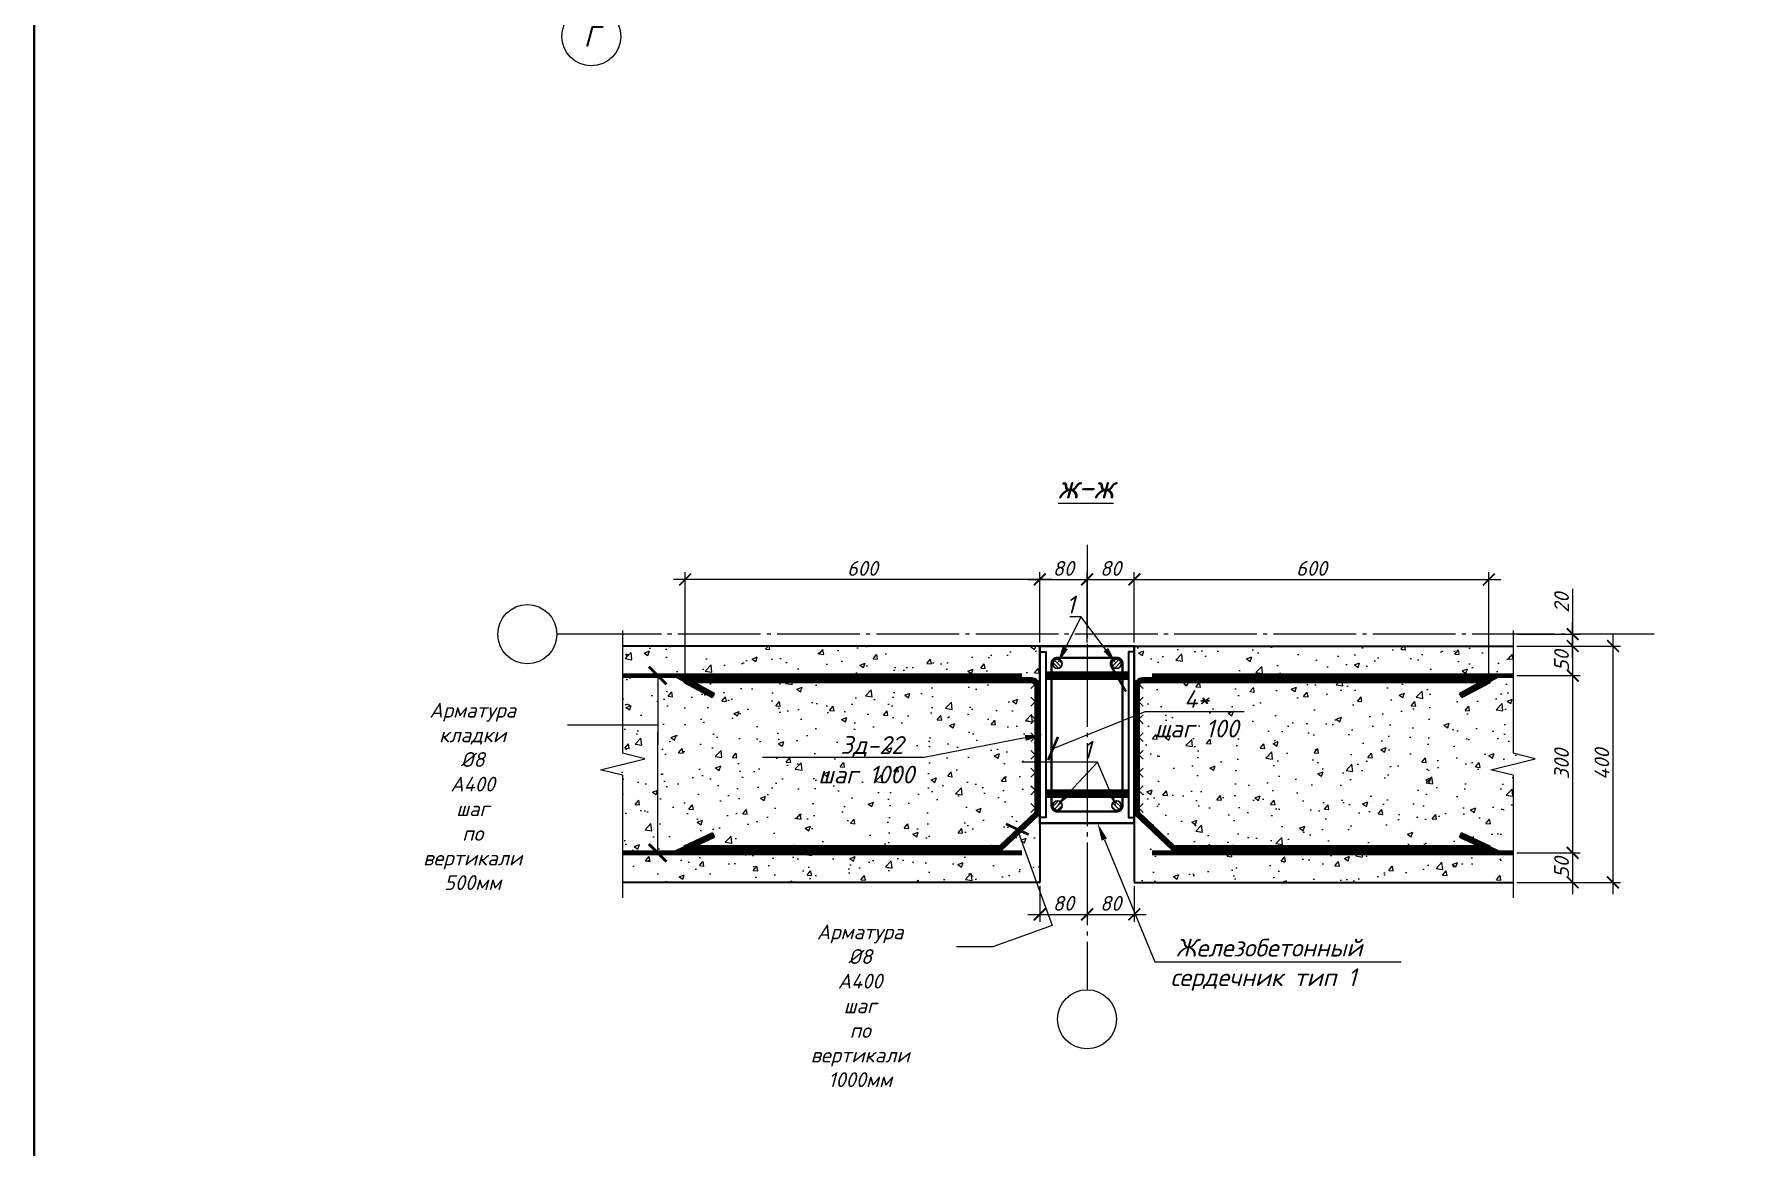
# Model space of a CAD drawing. Header units: millimetres. Extents: x -1807136 to 121189, y 23614 to 410608.
# Drawn here: x 13723 to 16617, y 39311 to 41194 of the extents above; entities that cross this region are included whole.
import ezdxf
from ezdxf import colors
from ezdxf.entities.mleader import LeaderData, LeaderLine
from ezdxf.enums import TextEntityAlignment as Align
from ezdxf.math import Vec2, Vec3

# ---------------------------------------------------------------- set-up
doc = ezdxf.new("R2010")
doc.units = ezdxf.units.MM
doc.header["$PDMODE"] = 3
doc.linetypes.add('GOST2.303 5', pattern=[24, 20, -1.5, 1, -1.5])
doc.layers.get('0').update_dxf_attribs({"lineweight": 5})
doc.layers.get('Defpoints').update_dxf_attribs({"lineweight": 0})
for name, color, linetype, lineweight in [('!!!Металл разрез', 7, 'Continuous', 35), ('#Cварка', 96, 'Continuous', 30), ('#Dimensions', 7, 'Continuous', 9), ('#Арматура', 152, 'Continuous', 30), ('#Бетон разрез', 22, 'Continuous', 40), ('#Выноски', 7, 'Continuous', 15), ('#Газобетон', 152, 'Continuous', 35), ('#Оси', 7, 'Continuous', 9), ('k_ Каркасы', 66, 'Continuous', 0), ('k_ Размеры', 7, 'Continuous', 15)]:
    doc.layers.add(name, color=color, linetype=linetype, lineweight=lineweight)
doc.layers.add('#Hatch', color=7, linetype='Continuous', lineweight=5, true_color=0x525252)
doc.layers.add('#Арматура вид_2', color=7, linetype='Continuous', lineweight=35, true_color=0x616161)
doc.styles.add('GOST 2.304', font='isocpeui.ttf')
doc.styles.add('STEP PR', font='isocpeui.ttf')
doc.dimstyles.new('SPDS', dxfattribs={"dimscale": 10, "dimtxt": 2.5, "dimasz": 2, "dimexe": 1.25, "dimexo": 0.625, "dimtad": 1, "dimdec": 0, "dimrnd": 0.001, "dimtxsty": 'STEP PR', "dimblk": 'ARCHTICK', "dimcen": 2.5, "dimdle": 2, "dimclrd": 256, "dimclre": 256, "dimclrt": 7, "dimadec": 0, "dimazin": 2, "dimtfac": 0.75, "dimtdec": 0, "dimtmove": 1, "dimatfit": 3, "dimfxl": 1, "dimtolj": 1, "dimarcsym": 1})
pattern_1 = [(50, (528.1, 813.37), (91.09233, -7.96954), [9.525, -104.775]), (355, (528.1, 813.37), (-17.62171, 95.52842), [7.62, -83.8203]), (100.45144, (535.69, 812.7), (73.47062, 87.55888), [8.095, -89.04512]), (46.1842, (528.1, 838.77), (135.53952, -21.02116), [14.2875, -157.1625]), (96.63556, (539.4, 837.02), (118.70207, 123.71306), [12.1425, -133.5678]), (351.18415, (528.1, 838.77), (118.70207, 123.71306), [11.43, -125.72987]), (21, (540.8, 832.42), (75.8072, -51.1326), [9.525, -104.775]), (326, (540.8, 832.42), (30.90101, 92.09398), [7.62, -83.82]), (71.45144, (547.12, 828.16), (106.70821, 40.96138), [8.095, -89.04497]), (37.5, (528.1, 813.367), (1.544302, 42.27752), [0, -82.804, 0, -85.09, 0, -84.1375]), (7.5, (528.1, 813.367), (33.40983, 50.090287), [0, -48.514, 0, -80.899, 0, -32.0675]), (327.5, (499.78, 813.367), (67.795298, -2.864372), [0, -31.75, 0, -99.06, 0, -131.445]), (317.5, (487.08, 813.367), (74.06459, 12.713246), [0, -41.275, 0, -65.786, 0, -93.345])]

# ---------------------------------------------------------------- blocks, each defined once
blk = doc.blocks.new('*U99')
at = {"color": 0, "linetype": 'ByBlock', "lineweight": -2}
for p, q in [((6.917, 0), (7.23, 1.25)), ((7.23, 1.25), (7.855, -1.25)), ((6.917, 0), (0, 0)), ((7.855, -1.25), (8.167, 0)), ((15.084, 0), (8.167, 0))]:
    blk.add_line(p, q, dxfattribs=at)
blk = doc.blocks.new('*U87')
at = {"color": 0, "linetype": 'ByBlock', "lineweight": -2}
for p, q in [((6.917, 0), (7.229, 1.25)), ((7.229, 1.25), (7.854, -1.25)), ((6.917, 0), (0, 0)), ((7.854, -1.25), (8.167, 0)), ((15.083, 0), (8.167, 0))]:
    blk.add_line(p, q, dxfattribs=at)
blk = doc.blocks.new('*U28')
at = {"layer": '#Арматура', "lineweight": 0}
h = blk.add_hatch(dxfattribs=at)
h.set_pattern_fill('ANSI31', scale=1.6)
edge = h.paths.add_edge_path()
edge.add_arc((0, 8), 8, 0, 360)
blk.add_circle((0, 8), 8)
blk = doc.blocks.new('*U305')
for p, q in [((-0.5, 0.5), (0.5, -0.5)), ((0.5, 0.5), (-0.5, -0.5)), ((1.5, 0.5), (2.5, -0.5)), ((2.5, 0.5), (1.5, -0.5)), ((3.5, 0.5), (4.5, -0.5)), ((4.5, 0.5), (3.5, -0.5)), ((5.5, 0.5), (6.5, -0.5)), ((6.5, 0.5), (5.5, -0.5)), ((7.5, 0.5), (8.5, -0.5)), ((8.5, 0.5), (7.5, -0.5)), ((9.5, 0.5), (10.5, -0.5)), ((10.5, 0.5), (9.5, -0.5)), ((11.5, 0.5), (12.5, -0.5)), ((12.5, 0.5), (11.5, -0.5)), ((13.5, 0.5), (14.5, -0.5)), ((14.5, 0.5), (13.5, -0.5))]:
    blk.add_line(p, q)
blk = doc.blocks.new('_ArchTick')
at = {"color": 0, "linetype": 'ByBlock', "const_width": 0.15}
blk.add_lwpolyline([(-0.5, -0.5), (0.5, 0.5)], dxfattribs=at)
blk = doc.blocks.new('*D306')
at = {"layer": 'Defpoints', "color": 0, "transparency": 16777216}
for p in [(16225.2, 40158.6), (16225.2, 40108.6), (16326.1, 40108.6)]:
    blk.add_point(p, dxfattribs=at)
at = {"layer": 'k_ Размеры', "lineweight": -2, "transparency": 16777216}
for p, q in [((16231.4, 40158.6), (16338.6, 40158.6)), ((16326.1, 40178.6), (16326.1, 40088.6)), ((16231.4, 40108.6), (16338.6, 40108.6))]:
    blk.add_line(p, q, dxfattribs=at)
at = {"layer": 'k_ Размеры', "lineweight": -2, "transparency": 16777216, "xscale": 20, "yscale": 20, "zscale": 20}
for p, rotation in [((16326.1, 40158.6), 90), ((16326.1, 40108.6), 270)]:
    blk.add_blockref('_ArchTick', p, dxfattribs=dict(at, rotation=rotation))
at = {"layer": 'k_ Размеры', "color": 7, "transparency": 16777216, "insert": (16307.3, 40133.6), "char_height": 25, "attachment_point": 5, "rotation": 90, "style": 'STEP PR'}
blk.add_mtext('\\A1;50', dxfattribs=at)
blk = doc.blocks.new('*D307')
at = {"layer": 'Defpoints', "color": 0, "transparency": 16777216}
for p in [(16225.2, 40108.6), (16225.2, 39808.6), (16326.1, 39808.6)]:
    blk.add_point(p, dxfattribs=at)
at = {"layer": 'k_ Размеры', "lineweight": -2, "transparency": 16777216}
for p, q in [((16326.1, 40128.6), (16326.1, 39788.6)), ((16231.4, 40108.6), (16338.6, 40108.6)), ((16231.4, 39808.6), (16338.6, 39808.6))]:
    blk.add_line(p, q, dxfattribs=at)
at = {"layer": 'k_ Размеры', "lineweight": -2, "transparency": 16777216, "xscale": 20, "yscale": 20, "zscale": 20}
for p, rotation in [((16326.1, 40108.6), 90), ((16326.1, 39808.6), 270)]:
    blk.add_blockref('_ArchTick', p, dxfattribs=dict(at, rotation=rotation))
at = {"layer": 'k_ Размеры', "color": 7, "transparency": 16777216, "insert": (16307.3, 39958.6), "char_height": 25, "attachment_point": 5, "rotation": 90, "style": 'STEP PR'}
blk.add_mtext('\\A1;300', dxfattribs=at)
blk = doc.blocks.new('*D308')
at = {"layer": 'Defpoints', "color": 0, "transparency": 16777216}
for p in [(16225.2, 39808.6), (16225.2, 39758.6), (16326.1, 39758.6)]:
    blk.add_point(p, dxfattribs=at)
at = {"layer": 'k_ Размеры', "lineweight": -2, "transparency": 16777216}
for p, q in [((16231.4, 39808.6), (16338.6, 39808.6)), ((16326.1, 39828.6), (16326.1, 39738.6)), ((16231.4, 39758.6), (16338.6, 39758.6))]:
    blk.add_line(p, q, dxfattribs=at)
at = {"layer": 'k_ Размеры', "lineweight": -2, "transparency": 16777216, "xscale": 20, "yscale": 20, "zscale": 20}
for p, rotation in [((16326.1, 39808.6), 90), ((16326.1, 39758.6), 270)]:
    blk.add_blockref('_ArchTick', p, dxfattribs=dict(at, rotation=rotation))
at = {"layer": 'k_ Размеры', "color": 7, "transparency": 16777216, "insert": (16307.3, 39783.6), "char_height": 25, "attachment_point": 5, "rotation": 90, "style": 'STEP PR'}
blk.add_mtext('\\A1;50', dxfattribs=at)
blk = doc.blocks.new('*D309')
at = {"layer": 'Defpoints', "color": 0, "transparency": 16777216}
for p in [(16225.2, 40158.6), (16225.2, 39758.6), (16394.3, 39758.6)]:
    blk.add_point(p, dxfattribs=at)
at = {"layer": 'k_ Размеры', "lineweight": -2, "transparency": 16777216}
for p, q in [((16231.4, 40158.6), (16406.8, 40158.6)), ((16394.3, 40178.6), (16394.3, 39738.6)), ((16231.4, 39758.6), (16406.8, 39758.6))]:
    blk.add_line(p, q, dxfattribs=at)
at = {"layer": 'k_ Размеры', "lineweight": -2, "transparency": 16777216, "xscale": 20, "yscale": 20, "zscale": 20}
for p, rotation in [((16394.3, 40158.6), 90), ((16394.3, 39758.6), 270)]:
    blk.add_blockref('_ArchTick', p, dxfattribs=dict(at, rotation=rotation))
at = {"layer": 'k_ Размеры', "color": 7, "transparency": 16777216, "insert": (16375.6, 39958.6), "char_height": 25, "attachment_point": 5, "rotation": 90, "style": 'STEP PR'}
blk.add_mtext('\\A1;400', dxfattribs=at)
blk = doc.blocks.new('*D310')
at = {"layer": 'Defpoints', "color": 0, "transparency": 16777216}
for p in [(16184.3, 40271.2), (15584.3, 40158.6), (16184.3, 40100.6)]:
    blk.add_point(p, dxfattribs=at)
at = {"layer": 'k_ Размеры', "lineweight": -2, "transparency": 16777216}
for p, q in [((15564.3, 40271.2), (16204.3, 40271.2)), ((15584.3, 40164.8), (15584.3, 40283.7)), ((16184.3, 40106.8), (16184.3, 40283.7))]:
    blk.add_line(p, q, dxfattribs=at)
at = {"layer": 'k_ Размеры', "lineweight": -2, "transparency": 16777216, "xscale": 20, "yscale": 20, "zscale": 20, "rotation": 180}
blk.add_blockref('_ArchTick', (15584.3, 40271.2), dxfattribs=at)
at = {"layer": 'k_ Размеры', "lineweight": -2, "transparency": 16777216, "xscale": 20, "yscale": 20, "zscale": 20}
blk.add_blockref('_ArchTick', (16184.3, 40271.2), dxfattribs=at)
at = {"layer": 'k_ Размеры', "color": 7, "transparency": 16777216, "insert": (15884.3, 40289.9), "char_height": 25, "attachment_point": 5, "style": 'STEP PR'}
blk.add_mtext('\\A1;600', dxfattribs=at)
blk = doc.blocks.new('*D311')
at = {"layer": 'Defpoints', "color": 0, "transparency": 16777216}
for p in [(14824.3, 40271.2), (15424.3, 40158.6), (14824.3, 40104.6)]:
    blk.add_point(p, dxfattribs=at)
at = {"layer": 'k_ Размеры', "lineweight": -2, "transparency": 16777216}
for p, q in [((15444.3, 40271.2), (14804.3, 40271.2)), ((14824.3, 40110.8), (14824.3, 40283.7)), ((15424.3, 40164.8), (15424.3, 40283.7))]:
    blk.add_line(p, q, dxfattribs=at)
at = {"layer": 'k_ Размеры', "lineweight": -2, "transparency": 16777216, "xscale": 20, "yscale": 20, "zscale": 20, "rotation": 180}
blk.add_blockref('_ArchTick', (14824.3, 40271.2), dxfattribs=at)
at = {"layer": 'k_ Размеры', "lineweight": -2, "transparency": 16777216, "xscale": 20, "yscale": 20, "zscale": 20}
blk.add_blockref('_ArchTick', (15424.3, 40271.2), dxfattribs=at)
at = {"layer": 'k_ Размеры', "color": 7, "transparency": 16777216, "insert": (15124.3, 40289.9), "char_height": 25, "attachment_point": 5, "style": 'STEP PR'}
blk.add_mtext('\\A1;600', dxfattribs=at)
blk = doc.blocks.new('_None')
blk = doc.blocks.new('*D432')
at = {"layer": 'Defpoints', "color": 0, "transparency": 16777216}
for p in [(15424.3, 39758.6), (15504.3, 39758.6), (15504.3, 39704.4)]:
    blk.add_point(p, dxfattribs=at)
at = {"layer": 'k_ Размеры', "lineweight": -2, "transparency": 16777216}
for p, q in [((15424.3, 39752.3), (15424.3, 39691.9)), ((15504.3, 39752.3), (15504.3, 39691.9)), ((15404.3, 39704.4), (15524.3, 39704.4))]:
    blk.add_line(p, q, dxfattribs=at)
at = {"layer": 'k_ Размеры', "lineweight": -2, "transparency": 16777216, "xscale": 20, "yscale": 20, "zscale": 20, "rotation": 180}
blk.add_blockref('_ArchTick', (15424.3, 39704.4), dxfattribs=at)
at = {"layer": 'k_ Размеры', "lineweight": -2, "transparency": 16777216, "xscale": 20, "yscale": 20, "zscale": 20}
blk.add_blockref('_ArchTick', (15504.3, 39704.4), dxfattribs=at)
at = {"layer": 'k_ Размеры', "color": 7, "transparency": 16777216, "insert": (15464.3, 39723.1), "char_height": 25, "attachment_point": 5, "style": 'STEP PR'}
blk.add_mtext('\\A1;80', dxfattribs=at)
blk = doc.blocks.new('*D433')
at = {"layer": 'Defpoints', "color": 0, "transparency": 16777216}
for p in [(15504.3, 39758.6), (15584.3, 39758.6), (15584.3, 39704.4)]:
    blk.add_point(p, dxfattribs=at)
at = {"layer": 'k_ Размеры', "lineweight": -2, "transparency": 16777216}
for p, q in [((15504.3, 39752.3), (15504.3, 39691.9)), ((15584.3, 39752.3), (15584.3, 39691.9)), ((15484.3, 39704.4), (15604.3, 39704.4))]:
    blk.add_line(p, q, dxfattribs=at)
at = {"layer": 'k_ Размеры', "lineweight": -2, "transparency": 16777216, "xscale": 20, "yscale": 20, "zscale": 20, "rotation": 180}
blk.add_blockref('_ArchTick', (15504.3, 39704.4), dxfattribs=at)
at = {"layer": 'k_ Размеры', "lineweight": -2, "transparency": 16777216, "xscale": 20, "yscale": 20, "zscale": 20}
blk.add_blockref('_ArchTick', (15584.3, 39704.4), dxfattribs=at)
at = {"layer": 'k_ Размеры', "color": 7, "transparency": 16777216, "insert": (15544.3, 39723.1), "char_height": 25, "attachment_point": 5, "style": 'STEP PR'}
blk.add_mtext('\\A1;80', dxfattribs=at)
blk = doc.blocks.new('*D434')
at = {"layer": 'Defpoints', "color": 0, "transparency": 16777216}
for p in [(16225.2, 40178.6), (16225.2, 40158.6), (16326.1, 40178.6)]:
    blk.add_point(p, dxfattribs=at)
at = {"layer": 'k_ Размеры', "lineweight": -2, "transparency": 16777216}
for p, q in [((16326.1, 40255.5), (16326.1, 40178.6)), ((16326.1, 40138.6), (16326.1, 40198.6)), ((16231.4, 40178.6), (16338.6, 40178.6)), ((16231.4, 40158.6), (16338.6, 40158.6))]:
    blk.add_line(p, q, dxfattribs=at)
at = {"layer": 'k_ Размеры', "lineweight": -2, "transparency": 16777216, "xscale": 20, "yscale": 20, "zscale": 20}
for p, rotation in [((16326.1, 40178.6), 90), ((16326.1, 40158.6), 270)]:
    blk.add_blockref('_ArchTick', p, dxfattribs=dict(at, rotation=rotation))
at = {"layer": 'k_ Размеры', "color": 7, "transparency": 16777216, "insert": (16307.3, 40231.7), "char_height": 25, "attachment_point": 5, "rotation": 90, "style": 'STEP PR'}
blk.add_mtext('\\A1;20', dxfattribs=at)
blk = doc.blocks.new('*D435')
at = {"layer": 'Defpoints', "color": 0, "transparency": 16777216}
for p in [(15504.3, 40271.2), (15424.3, 40158.6), (15504.3, 40158.6)]:
    blk.add_point(p, dxfattribs=at)
at = {"layer": 'k_ Размеры', "lineweight": -2, "transparency": 16777216}
for p, q in [((15404.3, 40271.2), (15524.3, 40271.2)), ((15424.3, 40164.8), (15424.3, 40283.7)), ((15504.3, 40164.8), (15504.3, 40283.7))]:
    blk.add_line(p, q, dxfattribs=at)
at = {"layer": 'k_ Размеры', "lineweight": -2, "transparency": 16777216, "xscale": 20, "yscale": 20, "zscale": 20, "rotation": 180}
blk.add_blockref('_ArchTick', (15424.3, 40271.2), dxfattribs=at)
at = {"layer": 'k_ Размеры', "lineweight": -2, "transparency": 16777216, "xscale": 20, "yscale": 20, "zscale": 20}
blk.add_blockref('_ArchTick', (15504.3, 40271.2), dxfattribs=at)
at = {"layer": 'k_ Размеры', "color": 7, "transparency": 16777216, "insert": (15464.3, 40289.9), "char_height": 25, "attachment_point": 5, "style": 'STEP PR'}
blk.add_mtext('\\A1;80', dxfattribs=at)
blk = doc.blocks.new('*D436')
at = {"layer": 'Defpoints', "color": 0, "transparency": 16777216}
for p in [(15584.3, 40271.2), (15504.3, 40158.6), (15584.3, 40158.6)]:
    blk.add_point(p, dxfattribs=at)
at = {"layer": 'k_ Размеры', "lineweight": -2, "transparency": 16777216}
for p, q in [((15484.3, 40271.2), (15604.3, 40271.2)), ((15504.3, 40164.8), (15504.3, 40283.7)), ((15584.3, 40164.8), (15584.3, 40283.7))]:
    blk.add_line(p, q, dxfattribs=at)
at = {"layer": 'k_ Размеры', "lineweight": -2, "transparency": 16777216, "xscale": 20, "yscale": 20, "zscale": 20, "rotation": 180}
blk.add_blockref('_ArchTick', (15504.3, 40271.2), dxfattribs=at)
at = {"layer": 'k_ Размеры', "lineweight": -2, "transparency": 16777216, "xscale": 20, "yscale": 20, "zscale": 20}
blk.add_blockref('_ArchTick', (15584.3, 40271.2), dxfattribs=at)
at = {"layer": 'k_ Размеры', "color": 7, "transparency": 16777216, "insert": (15544.3, 40289.9), "char_height": 25, "attachment_point": 5, "style": 'STEP PR'}
blk.add_mtext('\\A1;80', dxfattribs=at)

msp = doc.modelspace()

# ---------------------------------------------------------------- hatches: boundary and pattern name
at = {"layer": '#Hatch'}
h = msp.add_hatch(dxfattribs=at)
h.set_pattern_fill('AR-CONC', color=256, scale=0.5)
h.set_pattern_definition(pattern_1)
h.paths.add_polyline_path([(15424.3, 39758.6), (15424.3, 39876.9), (15416.8, 39884.4), (15424.3, 39891.9), (15424.3, 39906.9), (15416.8, 39914.4), (15424.3, 39921.9), (15424.3, 39936.9), (15416.8, 39944.4), (15424.3, 39951.9), (15424.3, 39966.9), (15416.8, 39974.4), (15424.3, 39981.9), (15424.3, 39996.9), (15416.8, 40004.4), (15424.3, 40011.9), (15424.3, 40026.9), (15416.8, 40034.4), (15424.3, 40041.9), (15424.3, 40056.9), (15416.8, 40064.4), (15424.3, 40071.9), (15424.3, 40086.9), (15416.8, 40094.4), (15424.3, 40101.9), (15424.3, 40158.6), (14718.2, 40158.6), (14718.2, 39977.3), (14755.7, 39967.9), (14680.7, 39949.2), (14718.2, 39939.8), (14718.2, 39758.6)])
h = msp.add_hatch(dxfattribs=at)
h.set_pattern_fill('AR-CONC', color=256, scale=0.5)
h.set_pattern_definition(pattern_1)
h.paths.add_polyline_path([(15584.3, 40158.6), (15584.3, 39758.6), (16225.2, 39758.6), (16225.2, 39939.8), (16187.7, 39949.2), (16262.7, 39968), (16225.2, 39977.3), (16225.2, 40158.6)])

# ---------------------------------------------------------------- linework, layer by layer
at = {"layer": '!!!Металл разрез'}
for points in [[(15424.3, 40148.6), (15434.3, 40148.6), (15434.3, 39868.6), (15424.3, 39868.6)], [(15584.3, 40148.6), (15574.3, 40148.6), (15574.3, 39868.6), (15584.3, 39868.6)]]:
    msp.add_lwpolyline(points, close=True, dxfattribs=at)
at = {"layer": '#Арматура', "const_width": 8}
for points in [[(14718.2, 40108.6), (15394.3, 40108.6)], [(15614.3, 40108.6), (16225.2, 40108.6)], [(14718.2, 39808.6), (15394.3, 39808.6)], [(15614.3, 39808.6), (16225.2, 39808.6)]]:
    msp.add_lwpolyline(points, dxfattribs=at)
at = {"layer": '#Арматура'}
for points in [[(14870.1, 40071.4), (14822.3, 40097.1), (14824.3, 40104.6), (15410.3, 40104.6, -0.414214), (15424.3, 40090.6), (15424.3, 39873.9), (15359.5, 39812.6), (14824.5, 39812.6), (14822.4, 39820.1), (14870.6, 39842.7)], [(14873.9, 40078.5), (14840.2, 40096.6), (15410.3, 40096.6, -0.414214), (15416.3, 40090.6), (15416.3, 39877.3), (15356.3, 39820.6), (14842.3, 39820.6), (14874, 39835.4)], [(16138.5, 40071.4), (16186.3, 40097.1), (16184.3, 40104.6), (15598.3, 40104.6, 0.414214), (15584.3, 40090.6), (15584.3, 39873.9), (15649.1, 39812.6), (16184.1, 39812.6), (16186.2, 39820.1), (16138, 39842.7)], [(16134.7, 40078.5), (16168.4, 40096.6), (15598.3, 40096.6, 0.414214), (15592.3, 40090.6), (15592.3, 39877.3), (15652.3, 39820.6), (16166.3, 39820.6), (16134.6, 39835.4)]]:
    msp.add_lwpolyline(points, format="xyb", dxfattribs=at)
for points in [[(15574.3, 40114.6), (15434.3, 40114.6)], [(15574.3, 40102.6), (15434.3, 40102.6)], [(14873.9, 40078.5), (14870.1, 40071.4)], [(16134.7, 40078.5), (16138.5, 40071.4)], [(15574.3, 39914.6), (15434.3, 39914.6)], [(15574.3, 39902.6), (15434.3, 39902.6)], [(14870.6, 39842.7), (14874, 39835.4)], [(16138, 39842.7), (16134.6, 39835.4)]]:
    msp.add_lwpolyline(points, dxfattribs=at)
at = {"layer": '#Арматура вид_2', "const_width": 8}
for points in [[(14872, 40074.9), (14824.3, 40100.6), (15410.3, 40100.6, -0.414214), (15420.3, 40090.6), (15420.3, 39875.6), (15357.9, 39816.6), (14824.3, 39816.6), (14872.3, 39839.1)], [(16136.6, 40074.9), (16184.3, 40100.6), (15598.3, 40100.6, 0.414214), (15588.3, 40090.6), (15588.3, 39875.6), (15650.7, 39816.6), (16184.3, 39816.6), (16136.3, 39839.1)]]:
    msp.add_lwpolyline(points, format="xyb", dxfattribs=at)
at = {"layer": '#Арматура вид_2', "color": 7, "true_color": 0xffffff, "const_width": 12}
for points in [[(15574.3, 40108.6), (15434.3, 40108.6)], [(15574.3, 39908.6), (15434.3, 39908.6)]]:
    msp.add_lwpolyline(points, dxfattribs=at)
at = {"layer": '#Бетон разрез'}
msp.add_lwpolyline([(15424.3, 40158.6), (15424.3, 39858.6), (15584.3, 39858.6), (15584.3, 40158.6)], close=True, dxfattribs=at)
at = {"layer": '#Газобетон'}
for points in [[(15424.3, 40158.6), (14718.2, 40158.6)], [(15424.3, 40158.6), (15424.3, 39758.6)], [(15584.3, 40158.6), (16225.2, 40158.6)], [(15584.3, 40158.6), (15584.3, 39758.6)], [(15424.3, 39758.6), (14718.2, 39758.6)], [(15584.3, 39758.6), (16225.2, 39758.6)]]:
    msp.add_lwpolyline(points, dxfattribs=at)
at = {"layer": '#Оси', "linetype": 'GOST2.303 5', "ltscale": 7}
for points in [[(15504.3, 40330), (15504.3, 39627), (15504.3, 39577)], [(16463.9, 40178.6), (14718.2, 40178.6), (14607.1, 40178.6)]]:
    msp.add_lwpolyline(points, dxfattribs=at)
at = {"layer": '#Оси', "linetype": 'Continuous', "ltscale": 100}
for centre in [(14665.4, 41190.2), (14557.1, 40178.6), (15504.3, 39527)]:
    msp.add_circle(centre, 50, dxfattribs=at)
at = {"color": 3, "lineweight": 40}
msp.add_lwpolyline([(13722.6, 44882.4), (24318.1, 44882.4), (24318.1, 37576), (13722.6, 37576)], close=True, dxfattribs=at)
msp.add_lwpolyline([(15574.3, 40074.6), (15574.3, 40062.6)])
at = {"layer": 'k_ Каркасы', "const_width": 4}
msp.add_lwpolyline([(15554.3, 40138.6), (15454.3, 40138.6, 0.414214), (15444.3, 40128.6), (15444.3, 39888.6, 0.414214), (15454.3, 39878.6), (15554.3, 39878.6, 0.414214), (15564.3, 39888.6), (15564.3, 40128.6, 0.414214), (15554.3, 40138.6, 0.414214), (15544.3, 40128.6, 0.098491), (15545.1, 40124.8), (15570.1, 40081.5)], format="xyb", dxfattribs=at)

# ---------------------------------------------------------------- block references
at = {"layer": '#Cварка', "yscale": 15, "zscale": 15}
for p, xscale, rotation in [((15416.8, 39884.4), 15, 89.99999999999999), ((15591.8, 39884.4), -15, 270)]:
    msp.add_blockref('*U305', p, dxfattribs=dict(at, xscale=xscale, rotation=rotation))
at = {"layer": '#Арматура'}
for p, rotation in [((15462.3, 40128.6), 89.99999999999999), ((15546.3, 39888.6), 270)]:
    msp.add_blockref('*U28', p, dxfattribs=dict(at, rotation=rotation))
at = {"layer": '#Арматура', "xscale": -1}
for p, rotation in [((15546.3, 40128.6), 270), ((15462.3, 39888.6), 90)]:
    msp.add_blockref('*U28', p, dxfattribs=dict(at, rotation=rotation))
at = {"xscale": -30, "yscale": -30, "zscale": -30, "rotation": 270}
for name, p in [('*U99', (14718.2, 39732.3)), ('*U87', (16225.2, 39732.3))]:
    msp.add_blockref(name, p, dxfattribs=at)

# ---------------------------------------------------------------- texts
at = {"layer": '#Dimensions', "style": 'STEP PR'}
msp.add_text('%%Uж-ж', height=40, dxfattribs=at).set_placement((15502.3, 40408.1), align=Align.CENTER)
at = {"layer": '#Оси', "linetype": 'Continuous', "ltscale": 100, "style": 'GOST 2.304'}
msp.add_text('Г', height=35, dxfattribs=at).set_placement((14665.4, 41190.2), align=Align.MIDDLE_CENTER)

# ---------------------------------------------------------------- dimensions: what is measured, and where the dimension line sits
at = {"layer": 'k_ Размеры'}
for base, p1, p2, picture, middle in [((14824.3, 40271.2), (15424.3, 40158.6), (14824.3, 40104.6), '*D311', (15124.3, 40289.9)), ((15504.3, 40271.2), (15424.3, 40158.6), (15504.3, 40158.6), '*D435', (15464.3, 40289.9)), ((15584.3, 40271.2), (15504.3, 40158.6), (15584.3, 40158.6), '*D436', (15544.3, 40289.9)), ((16184.3, 40271.2), (15584.3, 40158.6), (16184.3, 40100.6), '*D310', (15884.3, 40289.9)), ((15504.3, 39704.4), (15424.3, 39758.6), (15504.3, 39758.6), '*D432', (15464.3, 39723.1)), ((15584.3, 39704.4), (15504.3, 39758.6), (15584.3, 39758.6), '*D433', (15544.3, 39723.1))]:
    dim = msp.add_linear_dim(base=base, p1=p1, p2=p2, dimstyle='SPDS', dxfattribs=at)
    dim.commit()
    dim.dimension.update_dxf_attribs({"geometry": picture, "text_midpoint": middle})
dim = msp.add_linear_dim(base=(16326.1, 40178.6), p1=(16225.2, 40158.6), p2=(16225.2, 40178.6), angle=90, dimstyle='SPDS', dxfattribs=at)
dim.commit()
dim.dimension.update_dxf_attribs({"geometry": '*D434', "text_midpoint": (16322.5, 40231.7), "dimtype": 160})
for base, p1, p2, picture, middle in [((16326.1, 40108.6), (16225.2, 40158.6), (16225.2, 40108.6), '*D306', (16307.3, 40133.6)), ((16394.3, 39758.6), (16225.2, 40158.6), (16225.2, 39758.6), '*D309', (16375.6, 39958.6)), ((16326.1, 39808.6), (16225.2, 40108.6), (16225.2, 39808.6), '*D307', (16307.3, 39958.6)), ((16326.1, 39758.6), (16225.2, 39808.6), (16225.2, 39758.6), '*D308', (16307.3, 39783.6))]:
    dim = msp.add_linear_dim(base=base, p1=p1, p2=p2, angle=90, dimstyle='SPDS', dxfattribs=at)
    dim.commit()
    dim.dimension.update_dxf_attribs({"geometry": picture, "text_midpoint": middle})

# ---------------------------------------------------------------- leaders
at = {"layer": '#Выноски'}
ml = msp.add_multileader_mtext('Standard', dxfattribs=at)
ml.set_content('\\A1;1          ', color=256, style='STEP PR')
ml.set_leader_properties(color=256, linetype='ByLayer', lineweight=-1)
ml.build(insert=Vec2(0, 0))
ml.multileader.update_dxf_attribs({"text_left_attachment_type": 6, "text_right_attachment_type": 6, "dogleg_length": 0, "arrow_head_size": 30, "scale": 0.1})
ctx = ml.context
ctx.base_point, ctx.scale, ctx.char_height, ctx.arrow_head_size, ctx.landing_gap_size, ctx.plane_origin = Vec3(15458.4, 40207.7), 0.1, 30, 30, 12.5, Vec3(18331, 39046.6)
ctx.left_attachment, ctx.right_attachment, ctx.text_align_type = 6, 6, 1
notes = []
notes.append((ctx, [(1, (1, 1, 0), (15494.3, 40207.7), (-1, 0), 0, [(1, [(15453.9, 40128.7)], 0, []), (3, [(15554.1, 40128.4)], 0, [])])]))
ctx.mtext.insert, ctx.mtext.rotation, ctx.mtext.width, ctx.mtext.defined_height, ctx.mtext.alignment, ctx.mtext.flow_direction = Vec3(15476.4, 40243.7), 6.283185, 63.973, 69.1, 2, 5
ml = msp.add_multileader_mtext('Standard', dxfattribs=at)
ml.set_content('{\\H0.83333x; }', color=256, style='STEP PR')
ml.set_leader_properties(color=256, linetype='ByLayer', lineweight=-1)
ml.set_arrow_properties(name='ARCHTICK')
ml.build(insert=Vec2(0, 0))
ml.multileader.update_dxf_attribs({"text_left_attachment_type": 6, "text_right_attachment_type": 6, "dogleg_length": 0, "arrow_head_size": 30, "scale": 0.1})
ctx = ml.context
ctx.base_point, ctx.scale, ctx.char_height, ctx.arrow_head_size, ctx.landing_gap_size, ctx.plane_origin, ctx.plane_x_axis, ctx.plane_y_axis = Vec3(14777.8, 39972.9), 0.1, 30, 30, 12.5, Vec3(16291.5, 42886.9), Vec3(0, 1), Vec3(-1, 0)
ctx.left_attachment, ctx.right_attachment, ctx.text_align_type = 6, 6, 1
notes.append((ctx, [(1, (1, 1, 0), (14777.8, 40013.4), (0, -1), 0, [(1, [(14777.7, 39808.6)], 0, []), (0, [(14777.7, 40108.6)], 0, [])])]))
ctx.mtext.insert, ctx.mtext.text_direction, ctx.mtext.rotation, ctx.mtext.alignment, ctx.mtext.flow_direction = Vec3(14747.8, 39750), Vec3(0, 1), 1.570796, 2, 5
ml = msp.add_multileader_mtext('Standard', dxfattribs=at)
ml.set_content('\\A1;4*\\Pшаг 100', color=256, style='STEP PR')
ml.set_leader_properties(color=256, linetype='ByLayer', lineweight=-1)
ml.set_arrow_properties(name='ARCHTICK')
ml.build(insert=Vec2(0, 0))
ml.multileader.update_dxf_attribs({"text_left_attachment_type": 6, "text_right_attachment_type": 6, "dogleg_length": 0, "arrow_head_size": 30, "scale": 0.1})
ctx = ml.context
ctx.base_point, ctx.scale, ctx.char_height, ctx.arrow_head_size, ctx.landing_gap_size, ctx.plane_origin = Vec3(15602.6, 40047.9), 0.1, 30, 30, 12.5, Vec3(16418.8, 39147.7)
ctx.left_attachment, ctx.right_attachment, ctx.text_align_type = 6, 6, 1
notes.append((ctx, [(0, (1, 1, 0), (15602.6, 40047.9), (1, 0), 0, [(1, [(15446.7, 39985.1)], 0, [])])]))
ctx.mtext.insert, ctx.mtext.rotation, ctx.mtext.alignment, ctx.mtext.flow_direction = Vec3(15689.9, 40083.9), 6.283185, 2, 5
ml = msp.add_multileader_mtext('Standard', dxfattribs=at)
ml.set_content('{\\H0.83333x;Арматура кладки\\P%%C8 А400 \\Pшаг по вертикали 500мм}', color=256, style='STEP PR')
ml.set_leader_properties(color=256, linetype='ByLayer', lineweight=-1)
ml.set_arrow_properties(name='NONE')
ml.build(insert=Vec2(0, 0))
ml.multileader.update_dxf_attribs({"text_left_attachment_type": 6, "text_right_attachment_type": 6, "dogleg_length": 0, "arrow_head_size": 30, "scale": 0.1})
ctx = ml.context
ctx.base_point, ctx.scale, ctx.char_height, ctx.arrow_head_size, ctx.landing_gap_size, ctx.plane_origin = Vec3(14246.5, 40024.9), 0.1, 30, 30, 12.5, Vec3(17088.5, 39253.2)
ctx.left_attachment, ctx.right_attachment, ctx.text_align_type = 6, 6, 1
notes.append((ctx, [(1, (1, 1, 0), (14682.8, 40024.9), (-1, 0), 0, [(1, [(14778.4, 40024.9)], 0, [])])]))
ctx.mtext.insert, ctx.mtext.rotation, ctx.mtext.width, ctx.mtext.defined_height, ctx.mtext.alignment, ctx.mtext.flow_direction = Vec3(14464.6, 40062.4), 6.283185, 445.167, 220, 2, 5
ml = msp.add_multileader_mtext('Standard', dxfattribs=at)
ml.set_content('\\A1; Зд-22\\Pшаг 1000         ', color=256, style='STEP PR')
ml.set_leader_properties(color=256, linetype='ByLayer', lineweight=-1)
ml.build(insert=Vec2(0, 0))
ml.multileader.update_dxf_attribs({"text_left_attachment_type": 6, "text_right_attachment_type": 6, "dogleg_length": 0, "arrow_head_size": 30, "scale": 0.1})
ctx = ml.context
ctx.base_point, ctx.scale, ctx.char_height, ctx.arrow_head_size, ctx.landing_gap_size, ctx.plane_origin = Vec3(15032.4, 39970.1), 0.1, 30, 30, 12.5, Vec3(17947.2, 38595.2)
ctx.left_attachment, ctx.right_attachment, ctx.text_align_type = 6, 6, 1
notes.append((ctx, [(1, (1, 1, 0), (15228.9, 39970.1), (-1, 0), 0, [(3, [(15429.3, 40008.6)], 0, [])])]))
ctx.mtext.insert, ctx.mtext.rotation, ctx.mtext.alignment, ctx.mtext.flow_direction = Vec3(15130.7, 40006.1), 6.283185, 2, 5
ml = msp.add_multileader_mtext('Standard', dxfattribs=at)
ml.set_content('\\A1;1          ', color=256, style='STEP PR')
ml.set_leader_properties(color=256, linetype='ByLayer', lineweight=-1)
ml.build(insert=Vec2(0, 0))
ml.multileader.update_dxf_attribs({"text_left_attachment_type": 6, "text_right_attachment_type": 6, "dogleg_length": 0, "arrow_head_size": 30, "scale": 0.1})
ctx = ml.context
ctx.base_point, ctx.scale, ctx.char_height, ctx.arrow_head_size, ctx.landing_gap_size, ctx.plane_origin = Vec3(15486.4, 39962.1), 0.1, 30, 30, 12.5, Vec3(18295.3, 38590.9)
ctx.left_attachment, ctx.right_attachment, ctx.text_align_type = 6, 6, 1
notes.append((ctx, [(1, (1, 1, 0), (15522.2, 39962.1), (-1, 0), 0, [(1, [(15453.3, 39888.2)], 0, []), (3, [(15553.8, 39887.2)], 0, [])])]))
ctx.mtext.insert, ctx.mtext.rotation, ctx.mtext.defined_height, ctx.mtext.alignment, ctx.mtext.flow_direction = Vec3(15504.3, 39998.1), 6.283185, 70.1, 2, 5
ml = msp.add_multileader_mtext('Standard', dxfattribs=at)
ml.set_content('{\\H0.83333x;Арматура \\P%%C8 А400 \\Pшаг по вертикали 1000мм}', color=256, style='STEP PR')
ml.set_leader_properties(color=256, linetype='ByLayer', lineweight=-1)
ml.set_arrow_properties(name='ARCHTICK')
ml.build(insert=Vec2(0, 0))
ml.multileader.update_dxf_attribs({"text_left_attachment_type": 6, "text_right_attachment_type": 6, "dogleg_length": 0, "arrow_head_size": 30, "scale": 0.1})
ctx = ml.context
ctx.base_point, ctx.scale, ctx.char_height, ctx.arrow_head_size, ctx.landing_gap_size, ctx.plane_origin = Vec3(14895.8, 39649.8), 0.1, 30, 30, 12.5, Vec3(17731.1, 38888.1)
ctx.left_attachment, ctx.right_attachment, ctx.text_align_type = 6, 6, 1
notes.append((ctx, [(1, (1, 1, 0), (15344.9, 39649.8), (-1, 0), 0, [(1, [(15386.3, 39848.5), (15445.1, 39685.4)], 0, [])])]))
ctx.mtext.insert, ctx.mtext.rotation, ctx.mtext.width, ctx.mtext.defined_height, ctx.mtext.alignment, ctx.mtext.flow_direction = Vec3(15120.3, 39687.3), 6.283185, 483.25, 200.2, 2, 5
ml = msp.add_multileader_mtext('Standard', dxfattribs=at)
ml.set_content('\\A1; Железобетонный \\Pсердечник тип 1        ', color=256, style='STEP PR')
ml.set_leader_properties(color=256, linetype='ByLayer', lineweight=-1)
ml.build(insert=Vec2(0, 0))
ml.multileader.update_dxf_attribs({"text_left_attachment_type": 6, "text_right_attachment_type": 6, "dogleg_length": 0, "arrow_head_size": 30, "scale": 0.1})
ctx = ml.context
ctx.base_point, ctx.scale, ctx.char_height, ctx.arrow_head_size, ctx.landing_gap_size, ctx.plane_origin = Vec3(15619.2, 39624.1), 0.1, 30, 30, 12.5, Vec3(18625.1, 38496.5)
ctx.left_attachment, ctx.right_attachment, ctx.text_align_type = 6, 6, 1
notes.append((ctx, [(0, (1, 1, 0), (15619.2, 39624.1), (1, 0), 0, [(3, [(15522.1, 39858.6)], 0, [])])]))
ctx.mtext.insert, ctx.mtext.rotation, ctx.mtext.alignment, ctx.mtext.flow_direction = Vec3(15802.8, 39663.1), 6.283185, 2, 5
for ctx, leaders in notes:
    for number, flags, end, landing, length, lines in leaders:
        leader = LeaderData()
        leader.index, (leader.has_last_leader_line, leader.has_dogleg_vector, leader.attachment_direction) = number, flags
        leader.last_leader_point, leader.dogleg_vector, leader.dogleg_length = Vec3(end), Vec3(landing), length
        for number, points, colour, breaks in lines:
            line = LeaderLine()
            line.index, line.vertices, line.color, line.breaks = number, Vec3.list(points), colors.encode_raw_color(colour), breaks
            leader.lines.append(line)
        ctx.leaders.append(leader)

doc.saveas('drawing.dxf')
